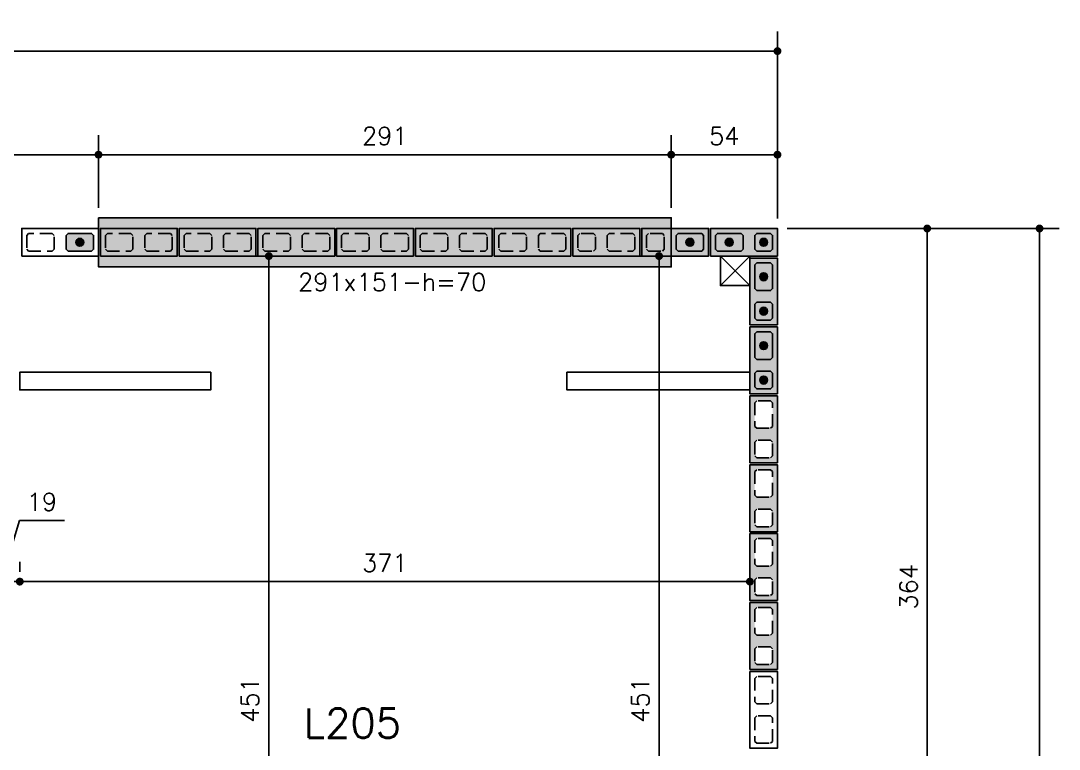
# Model space of a CAD drawing. Extents: x -14651 to 3496, y -7403 to -1290.
# Drawn here: x 2874 to 3402, y -6279 to -5909 of the extents above; entities that cross this region are included whole.
import ezdxf
from ezdxf.enums import TextEntityAlignment as Align

# ---------------------------------------------------------------- set-up
doc = ezdxf.new("R2010")
doc.units = 0
doc.header["$LTSCALE"] = 25
doc.linetypes.add('DASHED2', pattern=[0.375, 0.25, -0.125])
for name, color, linetype in [('213', 252, 'Continuous'), ('241', 2, 'Continuous'), ('248', 100, 'Continuous'), ('ABERTURAS', 53, 'Continuous'), ('ALVENARIA NÃO ESTRUTURAL', 242, 'Continuous'), ('Arranque', 14, 'Continuous'), ('COTA', 1, 'Continuous'), ('FERRO', 5, 'Continuous'), ('L-N', 4, 'Continuous'), ('Pena_1', 1, 'Continuous'), ('TJANELA', 2, 'Continuous')]:
    doc.layers.add(name, color=color, linetype=linetype)
doc.styles.add('COTA', font='romans.shx')
doc.styles.get("Standard").update_dxf_attribs({"font": 'romans.shx'})
doc.styles.add('Texto1', font='romans.shx', dxfattribs={"height": 9})
doc.dimstyles.new('forma', dxfattribs={"dimscale": 5, "dimtxt": 1.8, "dimasz": 0.8, "dimexe": 2, "dimexo": 1, "dimgap": 1, "dimtad": 1, "dimdec": 1, "dimzin": 9, "dimtxsty": 'COTA', "dimblk1": 'DOT', "dimblk2": 'DOT', "dimsah": 1, "dimcen": 0, "dimdle": 1, "dimclrd": 256, "dimclre": 256, "dimclrt": 2, "dimadec": 0, "dimazin": 0, "dimtfac": 1, "dimtdec": 0, "dimtmove": 0, "dimatfit": 3, "dimfxl": 1, "dimtolj": 1, "dimtzin": 0, "dimarcsym": 0})

# ---------------------------------------------------------------- blocks, each defined once
blk = doc.blocks.new('P4015', base_point=(5842102.11612, -8124149.02973))
blk.add_lwpolyline([(5842082.61612, -8124156.02973), (5842121.61612, -8124156.02973), (5842121.61612, -8124142.02973), (5842082.61612, -8124142.02973), (5842082.61612, -8124156.02973)])
at = {"color": 1, "linetype": 'DASHED2'}
for points in [[(5842085.11612, -8124152.52973), (5842086.11612, -8124153.52973), (5842098.11612, -8124153.52973), (5842099.11612, -8124152.52973), (5842099.11612, -8124145.52973), (5842098.11612, -8124144.52973), (5842086.11612, -8124144.52973), (5842085.11612, -8124145.52973), (5842085.11612, -8124152.52973)], [(5842105.11612, -8124152.52973), (5842106.11612, -8124153.52973), (5842118.11612, -8124153.52973), (5842119.11612, -8124152.52973), (5842119.11612, -8124145.52973), (5842118.11612, -8124144.52973), (5842106.11612, -8124144.52973), (5842105.11612, -8124145.52973), (5842105.11612, -8124152.52973)]]:
    blk.add_lwpolyline(points, dxfattribs=at)
blk = doc.blocks.new('P3515')
at = {"layer": '248'}
h = blk.add_hatch(color=100, dxfattribs=at)
h.paths.add_polyline_path([(17, 7), (-17, 7), (-17, -7), (17, -7)])
h.paths.add_polyline_path([(-5.5, -3.5), (-6.5, -4.5), (-13.5, -4.5), (-14.5, -3.5), (-14.5, 3.5), (-13.5, 4.5), (-6.5, 4.5), (-5.5, 3.5)], flags=16)
h.paths.add_polyline_path([(0.5, 3.5), (1.5, 4.5), (13.5, 4.5), (14.5, 3.5), (14.5, -3.5), (13.5, -4.5), (1.5, -4.5), (0.5, -3.5)], flags=16)
blk.add_lwpolyline([(-17, -7), (17, -7), (17, 7), (-17, 7), (-17, -7)])
at = {"color": 1, "linetype": 'DASHED2'}
for points in [[(-14.5, -3.5), (-13.5, -4.5), (-6.5, -4.5), (-5.5, -3.5), (-5.5, 3.5), (-6.5, 4.5), (-13.5, 4.5), (-14.5, 3.5), (-14.5, -3.5)], [(0.5, -3.5), (1.5, -4.5), (13.5, -4.5), (14.5, -3.5), (14.5, 3.5), (13.5, 4.5), (1.5, 4.5), (0.5, 3.5), (0.5, -3.5)]]:
    blk.add_lwpolyline(points, dxfattribs=at)
blk = doc.blocks.new('GR-1409')
at = {"layer": '213'}
h = blk.add_hatch(color=256, dxfattribs=at)
h.paths.add_polyline_path([(-6, 4.5), (-7, 3.5), (-7, -3.5), (-6, -4.5), (6, -4.5), (7, -3.5), (7, 3.5), (6, 4.5)])
h.paths.add_polyline_path([(-2, 0, 1), (2, 0, 1)], flags=16)
at = {"layer": 'Arranque'}
blk.add_hatch(color=256, dxfattribs=at).paths.add_polyline_path([(-2, 0, 1), (2, 0, 1)])
at = {"layer": '213'}
blk.add_lwpolyline([(-7, 3.5), (-6, 4.5), (6, 4.5), (7, 3.5), (7, -3.5), (6, -4.5), (-6, -4.5), (-7, -3.5), (-7, 3.5)], dxfattribs=at)
at = {"layer": 'FERRO', "linetype": 'Continuous'}
blk.add_circle((0, 0), 2, dxfattribs=at)
blk = doc.blocks.new('GR-0909')
at = {"layer": '213'}
h = blk.add_hatch(color=256, dxfattribs=at)
h.paths.add_polyline_path([(3.5, -4.5), (4.5, -3.5), (4.500001, 3.5), (3.500001, 4.5), (-3.499999, 4.5), (-4.499999, 3.5), (-4.5, -3.5), (-3.5, -4.5)])
h.paths.add_polyline_path([(-2, 0, -1), (2, 0, -1)], flags=16)
at = {"layer": 'Arranque'}
blk.add_hatch(color=256, dxfattribs=at).paths.add_polyline_path([(2, 0, 1), (-2, 0, 1)])
at = {"layer": '213'}
blk.add_lwpolyline([(3.500001, 4.5), (4.500001, 3.5), (4.5, -3.5), (3.5, -4.5), (-3.5, -4.5), (-4.5, -3.5), (-4.499999, 3.5), (-3.499999, 4.5), (3.500001, 4.5)], dxfattribs=at)
at = {"layer": 'FERRO', "linetype": 'Continuous'}
blk.add_circle((0, 0), 2, dxfattribs=at)
blk = doc.blocks.new('_Dot')
at = {"color": 0, "linetype": 'ByBlock', "lineweight": -2}
blk.add_line((-0.5, 0), (-1, 0), dxfattribs=at)
at = {"color": 0, "linetype": 'ByBlock', "const_width": 0.5}
blk.add_lwpolyline([(-0.25, 0, 1), (0.25, 0, 1)], format="xyb", close=True, dxfattribs=at)
blk = doc.blocks.new('*D82')
at = {"layer": 'COTA', "lineweight": -2, "transparency": 16777216}
for p, q in [((2794.52, -6004.1), (2794.52, -5967.11)), ((2913.52, -6004.1), (2913.52, -5967.11)), ((2798.52, -5977.11), (2909.52, -5977.11))]:
    blk.add_line(p, q, dxfattribs=at)
at = {"layer": 'Defpoints', "color": 0, "transparency": 16777216}
for p in [(2913.52, -5977.11), (2794.52, -6009.1), (2913.52, -6009.1)]:
    blk.add_point(p, dxfattribs=at)
at = {"layer": 'COTA', "lineweight": -2, "transparency": 16777216, "xscale": 4, "yscale": 4, "zscale": 4, "rotation": 180}
blk.add_blockref('_Dot', (2794.52, -5977.11), dxfattribs=at)
at = {"layer": 'COTA', "lineweight": -2, "transparency": 16777216, "xscale": 4, "yscale": 4, "zscale": 4}
blk.add_blockref('_Dot', (2913.52, -5977.11), dxfattribs=at)
at = {"layer": 'COTA', "color": 2, "transparency": 16777216, "insert": (2854.02, -5967.61), "char_height": 9, "attachment_point": 5, "style": 'COTA'}
blk.add_mtext('\\A1;119 ', dxfattribs=at)
blk = doc.blocks.new('*D83')
at = {"layer": 'COTA', "lineweight": -2, "transparency": 16777216}
for p, q in [((2913.52, -6004.1), (2913.52, -5967.11)), ((3204.52, -6004.1), (3204.52, -5967.11)), ((2917.52, -5977.11), (3200.52, -5977.11))]:
    blk.add_line(p, q, dxfattribs=at)
at = {"layer": 'Defpoints', "color": 0, "transparency": 16777216}
for p in [(3204.52, -5977.11), (2913.52, -6009.1), (3204.52, -6009.1)]:
    blk.add_point(p, dxfattribs=at)
at = {"layer": 'COTA', "lineweight": -2, "transparency": 16777216, "xscale": 4, "yscale": 4, "zscale": 4, "rotation": 180}
blk.add_blockref('_Dot', (2913.52, -5977.11), dxfattribs=at)
at = {"layer": 'COTA', "lineweight": -2, "transparency": 16777216, "xscale": 4, "yscale": 4, "zscale": 4}
blk.add_blockref('_Dot', (3204.52, -5977.11), dxfattribs=at)
at = {"layer": 'COTA', "color": 2, "transparency": 16777216, "insert": (3059.02, -5967.61), "char_height": 9, "attachment_point": 5, "style": 'COTA'}
blk.add_mtext('\\A1;291 ', dxfattribs=at)
blk = doc.blocks.new('*D84')
at = {"layer": 'COTA', "lineweight": -2, "transparency": 16777216}
for p, q in [((3204.52, -6004.1), (3204.52, -5967.11)), ((3258.52, -6009.6), (3258.52, -5967.11)), ((3208.52, -5977.11), (3254.52, -5977.11))]:
    blk.add_line(p, q, dxfattribs=at)
at = {"layer": 'Defpoints', "color": 0, "transparency": 16777216}
for p in [(3258.52, -5977.11), (3204.52, -6009.1), (3258.52, -6014.6)]:
    blk.add_point(p, dxfattribs=at)
at = {"layer": 'COTA', "lineweight": -2, "transparency": 16777216, "xscale": 4, "yscale": 4, "zscale": 4, "rotation": 180}
blk.add_blockref('_Dot', (3204.52, -5977.11), dxfattribs=at)
at = {"layer": 'COTA', "lineweight": -2, "transparency": 16777216, "xscale": 4, "yscale": 4, "zscale": 4}
blk.add_blockref('_Dot', (3258.52, -5977.11), dxfattribs=at)
at = {"layer": 'COTA', "color": 2, "transparency": 16777216, "insert": (3231.52, -5967.61), "char_height": 9, "attachment_point": 5, "style": 'COTA'}
blk.add_mtext('\\A1;54 ', dxfattribs=at)
blk = doc.blocks.new('*D86')
at = {"layer": 'COTA', "lineweight": -2, "transparency": 16777216}
for p, q in [((3263.52, -6014.6), (3344.62, -6014.6)), ((3334.62, -6018.6), (3334.62, -6374.6)), ((3269.02, -6378.6), (3344.62, -6378.6))]:
    blk.add_line(p, q, dxfattribs=at)
at = {"layer": 'Defpoints', "color": 0, "transparency": 16777216}
for p in [(3258.52, -6014.6), (3264.02, -6378.6), (3334.62, -6378.6)]:
    blk.add_point(p, dxfattribs=at)
at = {"layer": 'COTA', "lineweight": -2, "transparency": 16777216, "xscale": 4, "yscale": 4, "zscale": 4}
for p, rotation in [((3334.62, -6014.6), 90), ((3334.62, -6378.6), 270)]:
    blk.add_blockref('_Dot', p, dxfattribs=dict(at, rotation=rotation))
at = {"layer": 'COTA', "color": 2, "transparency": 16777216, "insert": (3325.12, -6196.6), "char_height": 9, "attachment_point": 5, "rotation": 90, "style": 'COTA'}
blk.add_mtext('\\A1;364 ', dxfattribs=at)
blk = doc.blocks.new('*D116')
at = {"layer": 'COTA', "lineweight": -2, "transparency": 16777216}
for p, q in [((449.52, -6009.6), (449.52, -5914.5)), ((3258.52, -6009.6), (3258.52, -5914.5)), ((453.52, -5924.5), (3254.52, -5924.5))]:
    blk.add_line(p, q, dxfattribs=at)
at = {"layer": 'Defpoints', "color": 0, "transparency": 16777216}
for p in [(3258.52, -5924.5), (449.52, -6014.6), (3258.52, -6014.6)]:
    blk.add_point(p, dxfattribs=at)
at = {"layer": 'COTA', "lineweight": -2, "transparency": 16777216, "xscale": 4, "yscale": 4, "zscale": 4, "rotation": 180}
blk.add_blockref('_Dot', (449.52, -5924.5), dxfattribs=at)
at = {"layer": 'COTA', "lineweight": -2, "transparency": 16777216, "xscale": 4, "yscale": 4, "zscale": 4}
blk.add_blockref('_Dot', (3258.52, -5924.5), dxfattribs=at)
at = {"layer": 'COTA', "color": 2, "transparency": 16777216, "insert": (1854.02, -5915), "char_height": 9, "attachment_point": 5, "style": 'COTA'}
blk.add_mtext('\\A1;2809 ', dxfattribs=at)
blk = doc.blocks.new('*D117')
at = {"layer": 'COTA', "lineweight": -2, "transparency": 16777216}
for p, q in [((3263.52, -6014.6), (3401.7, -6014.6)), ((3391.7, -6018.6), (3391.7, -7159.6)), ((3263.52, -7163.6), (3401.7, -7163.6))]:
    blk.add_line(p, q, dxfattribs=at)
at = {"layer": 'Defpoints', "color": 0, "transparency": 16777216}
for p in [(3258.52, -6014.6), (3258.52, -7163.6), (3391.7, -7163.6)]:
    blk.add_point(p, dxfattribs=at)
at = {"layer": 'COTA', "lineweight": -2, "transparency": 16777216, "xscale": 4, "yscale": 4, "zscale": 4}
for p, rotation in [((3391.7, -6014.6), 90), ((3391.7, -7163.6), 270)]:
    blk.add_blockref('_Dot', p, dxfattribs=dict(at, rotation=rotation))
at = {"layer": 'COTA', "color": 2, "transparency": 16777216, "insert": (3382.2, -6589.1), "char_height": 9, "attachment_point": 5, "rotation": 90, "style": 'COTA'}
blk.add_mtext('\\A1;1149 ', dxfattribs=at)
blk = doc.blocks.new('*D126')
at = {"layer": 'COTA', "lineweight": -2, "transparency": 16777216}
for p, q in [((2864.02, -6193.97), (2873.32, -6162.97)), ((2873.32, -6162.97), (2896.17, -6162.97)), ((2873.52, -6188.97), (2873.52, -6183.97)), ((2854.52, -6194.6), (2854.52, -6203.97)), ((2858.52, -6193.97), (2869.52, -6193.97))]:
    blk.add_line(p, q, dxfattribs=at)
at = {"layer": 'Defpoints', "color": 0, "transparency": 16777216}
for p in [(2854.52, -6189.6), (2873.52, -6193.97), (2873.52, -6193.97)]:
    blk.add_point(p, dxfattribs=at)
at = {"layer": 'COTA', "lineweight": -2, "transparency": 16777216, "xscale": 4, "yscale": 4, "zscale": 4, "rotation": 180}
blk.add_blockref('_Dot', (2854.52, -6193.97), dxfattribs=at)
at = {"layer": 'COTA', "lineweight": -2, "transparency": 16777216, "xscale": 4, "yscale": 4, "zscale": 4}
blk.add_blockref('_Dot', (2873.52, -6193.97), dxfattribs=at)
at = {"layer": 'COTA', "color": 2, "transparency": 16777216, "insert": (2884.75, -6153.47), "char_height": 9, "attachment_point": 5, "style": 'COTA'}
blk.add_mtext('\\A1;19 ', dxfattribs=at)
blk = doc.blocks.new('*D127')
at = {"layer": 'COTA', "lineweight": -2, "transparency": 16777216}
for p, q in [((2873.52, -6188.97), (2873.52, -6183.97)), ((3244.52, -6188.97), (3244.52, -6183.97)), ((2877.52, -6193.97), (3240.52, -6193.97))]:
    blk.add_line(p, q, dxfattribs=at)
at = {"layer": 'Defpoints', "color": 0, "transparency": 16777216}
for p in [(2873.52, -6193.97), (3244.52, -6193.97), (3244.52, -6193.97)]:
    blk.add_point(p, dxfattribs=at)
at = {"layer": 'COTA', "lineweight": -2, "transparency": 16777216, "xscale": 4, "yscale": 4, "zscale": 4, "rotation": 180}
blk.add_blockref('_Dot', (2873.52, -6193.97), dxfattribs=at)
at = {"layer": 'COTA', "lineweight": -2, "transparency": 16777216, "xscale": 4, "yscale": 4, "zscale": 4}
blk.add_blockref('_Dot', (3244.52, -6193.97), dxfattribs=at)
at = {"layer": 'COTA', "color": 2, "transparency": 16777216, "insert": (3059.02, -6184.47), "char_height": 9, "attachment_point": 5, "style": 'COTA'}
blk.add_mtext('\\A1;371 ', dxfattribs=at)
blk = doc.blocks.new('*D225')
at = {"layer": 'COTA', "lineweight": -2, "transparency": 16777216}
for p, q in [((3185.02, -6028.6), (3208.36, -6028.6)), ((3198.36, -6032.6), (3198.36, -6475.6)), ((3185.02, -6479.6), (3208.36, -6479.6))]:
    blk.add_line(p, q, dxfattribs=at)
at = {"layer": 'Defpoints', "color": 0, "transparency": 16777216}
for p in [(3180.02, -6028.6), (3180.02, -6479.6), (3198.36, -6479.6)]:
    blk.add_point(p, dxfattribs=at)
at = {"layer": 'COTA', "lineweight": -2, "transparency": 16777216, "xscale": 4, "yscale": 4, "zscale": 4}
for p, rotation in [((3198.36, -6028.6), 90), ((3198.36, -6479.6), 270)]:
    blk.add_blockref('_Dot', p, dxfattribs=dict(at, rotation=rotation))
at = {"layer": 'COTA', "color": 2, "transparency": 16777216, "insert": (3188.86, -6254.1), "char_height": 9, "attachment_point": 5, "rotation": 90, "style": 'COTA'}
blk.add_mtext('\\A1;451 ', dxfattribs=at)
blk = doc.blocks.new('*D230')
at = {"layer": 'COTA', "lineweight": -2, "transparency": 16777216}
for p, q in [((3028.52, -6028.6), (2990.07, -6028.6)), ((3000.07, -6032.6), (3000.07, -6475.6)), ((3034.52, -6479.6), (2990.07, -6479.6))]:
    blk.add_line(p, q, dxfattribs=at)
at = {"layer": 'Defpoints', "color": 0, "transparency": 16777216}
for p in [(3033.52, -6028.6), (3000.07, -6479.6), (3039.52, -6479.6)]:
    blk.add_point(p, dxfattribs=at)
at = {"layer": 'COTA', "lineweight": -2, "transparency": 16777216, "xscale": 4, "yscale": 4, "zscale": 4}
for p, rotation in [((3000.07, -6028.6), 90), ((3000.07, -6479.6), 270)]:
    blk.add_blockref('_Dot', p, dxfattribs=dict(at, rotation=rotation))
at = {"layer": 'COTA', "color": 2, "transparency": 16777216, "insert": (2990.57, -6254.1), "char_height": 9, "attachment_point": 5, "rotation": 90, "style": 'COTA'}
blk.add_mtext('\\A1;451 ', dxfattribs=at)
blk = doc.blocks.new('proj-terreo-1')
at = {"layer": 'ALVENARIA NÃO ESTRUTURAL'}
for points in [[(4694.41, 1263.37), (4597.41, 1263.37), (4597.41, 1254.37), (4694.41, 1254.37)], [(4968.41, 1263.37), (4875.41, 1263.37), (4875.41, 1254.37), (4968.41, 1254.37)]]:
    blk.add_lwpolyline(points, close=True, dxfattribs=at)

msp = doc.modelspace()

# ---------------------------------------------------------------- hatches: boundary and pattern name
at = {"layer": 'ABERTURAS', "transparency": 33554457}
msp.add_hatch(color=256, dxfattribs=at).paths.add_polyline_path([(2913.52, -6009.1), (3204.52, -6009.1), (3204.52, -6034.1), (2913.52, -6034.1)])

# ---------------------------------------------------------------- linework, layer by layer
at = {"layer": 'ABERTURAS'}
msp.add_lwpolyline([(2913.52, -6009.1), (3204.52, -6009.1), (3204.52, -6034.1), (2913.52, -6034.1)], close=True, dxfattribs=at)
at = {"layer": 'Pena_1'}
for points in [[(3229.52, -6028.61), (3244.52, -6028.61), (3244.52, -6043.61), (3229.52, -6043.61), (3229.52, -6028.6)], [(3229.52, -6028.61), (3244.52, -6043.61)], [(3244.52, -6028.61), (3229.52, -6043.61)]]:
    msp.add_lwpolyline(points, dxfattribs=at)

# ---------------------------------------------------------------- block references
for name, p in [('GR-1409', (2904.02, -6021.6)), ('GR-1409', (3214.02, -6021.6)), ('GR-1409', (3234.02, -6021.6)), ('GR-0909', (3251.52, -6021.6)), ('proj-terreo-1', (-1723.89, -7350.97)), ('GR-0909', (3251.52, -6056.6)), ('GR-0909', (3251.52, -6091.6))]:
    msp.add_blockref(name, p)
at = {"rotation": 90}
for p in [(3251.52, -6039.1), (3251.52, -6074.1)]:
    msp.add_blockref('GR-1409', p, dxfattribs=at)
at = {"layer": '241'}
for name, p in [('P4015', (2894.02, -6021.6)), ('P4015', (2934.02, -6021.6)), ('P4015', (2974.02, -6021.6)), ('P4015', (3014.02, -6021.6)), ('P4015', (3054.02, -6021.6)), ('P4015', (3094.02, -6021.6)), ('P4015', (3134.02, -6021.6)), ('P3515', (3171.52, -6021.6)), ('P3515', (3206.52, -6021.6))]:
    msp.add_blockref(name, p, dxfattribs=at)
at = {"layer": '241', "xscale": -1}
msp.add_blockref('P3515', (3241.52, -6021.6), dxfattribs=at)
at = {"layer": '241'}
for name, p, rotation in [('P3515', (3251.52, -6046.6), 90.00000000000001), ('P3515', (3251.52, -6081.6), 90.00000000000001), ('P3515', (3251.52, -6116.6), 90.00000000000001), ('P3515', (3251.52, -6151.6), 90.00000000000001), ('P3515', (3251.52, -6186.6), 90.00000000000001), ('P3515', (3251.52, -6221.6), 90.00000000000001), ('P4015', (3251.52, -6259.1), 270.0000000000007)]:
    msp.add_blockref(name, p, dxfattribs=dict(at, rotation=rotation))

# ---------------------------------------------------------------- texts
at = {"layer": 'L-N'}
msp.add_text('L205', height=15, dxfattribs=at).set_placement((3017.76, -6273.33))
at = {"layer": 'TJANELA', "style": 'Texto1'}
msp.add_text('291x151-h=70', height=9, dxfattribs=at).set_placement((3062.77, -6046.29), align=Align.CENTER)

# ---------------------------------------------------------------- dimensions: what is measured, and where the dimension line sits
at = {"layer": 'COTA'}
for base, p1, p2, override, picture, middle in [((3258.52, -5924.5), (449.52, -6014.6), (3258.52, -6014.6), {"dimpost": ' '}, '*D116', (1854.02, -5915)), ((2913.52, -5977.11), (2794.52, -6009.1), (2913.52, -6009.1), {"dimpost": ' ', "dimtmove": 1}, '*D82', (2854.02, -5967.61)), ((3204.52, -5977.11), (2913.52, -6009.1), (3204.52, -6009.1), {"dimpost": ' ', "dimtmove": 1}, '*D83', (3059.02, -5967.61)), ((3258.52, -5977.11), (3204.52, -6009.1), (3258.52, -6014.6), {"dimpost": ' ', "dimtmove": 1}, '*D84', (3231.52, -5967.61)), ((2873.52, -6193.97), (2854.52, -6189.6), (2873.52, -6193.97), {"dimpost": ' ', "dimtmove": 1}, '*D126', (2878.32, -6153.47)), ((3244.52, -6193.97), (2873.52, -6193.97), (3244.52, -6193.97), {"dimpost": ' ', "dimtmove": 1}, '*D127', (3059.02, -6184.47))]:
    dim = msp.add_linear_dim(base=base, p1=p1, p2=p2, dimstyle='forma', override=override, dxfattribs=at)
    dim.commit()
    dim.dimension.update_dxf_attribs({"geometry": picture, "text_midpoint": middle})
for base, p1, p2, picture, middle in [((3334.62, -6378.6), (3258.52, -6014.6), (3264.02, -6378.6), '*D86', (3325.12, -6196.6)), ((3391.7, -7163.6), (3258.52, -6014.6), (3258.52, -7163.6), '*D117', (3382.2, -6589.1)), ((3000.07, -6479.6), (3033.52, -6028.6), (3039.52, -6479.6), '*D230', (2990.57, -6254.1)), ((3198.36, -6479.6), (3180.02, -6028.6), (3180.02, -6479.6), '*D225', (3188.86, -6254.1))]:
    dim = msp.add_linear_dim(base=base, p1=p1, p2=p2, angle=90, dimstyle='forma', override={"dimpost": ' '}, dxfattribs=at)
    dim.commit()
    dim.dimension.update_dxf_attribs({"geometry": picture, "text_midpoint": middle})

doc.saveas('drawing.dxf')
